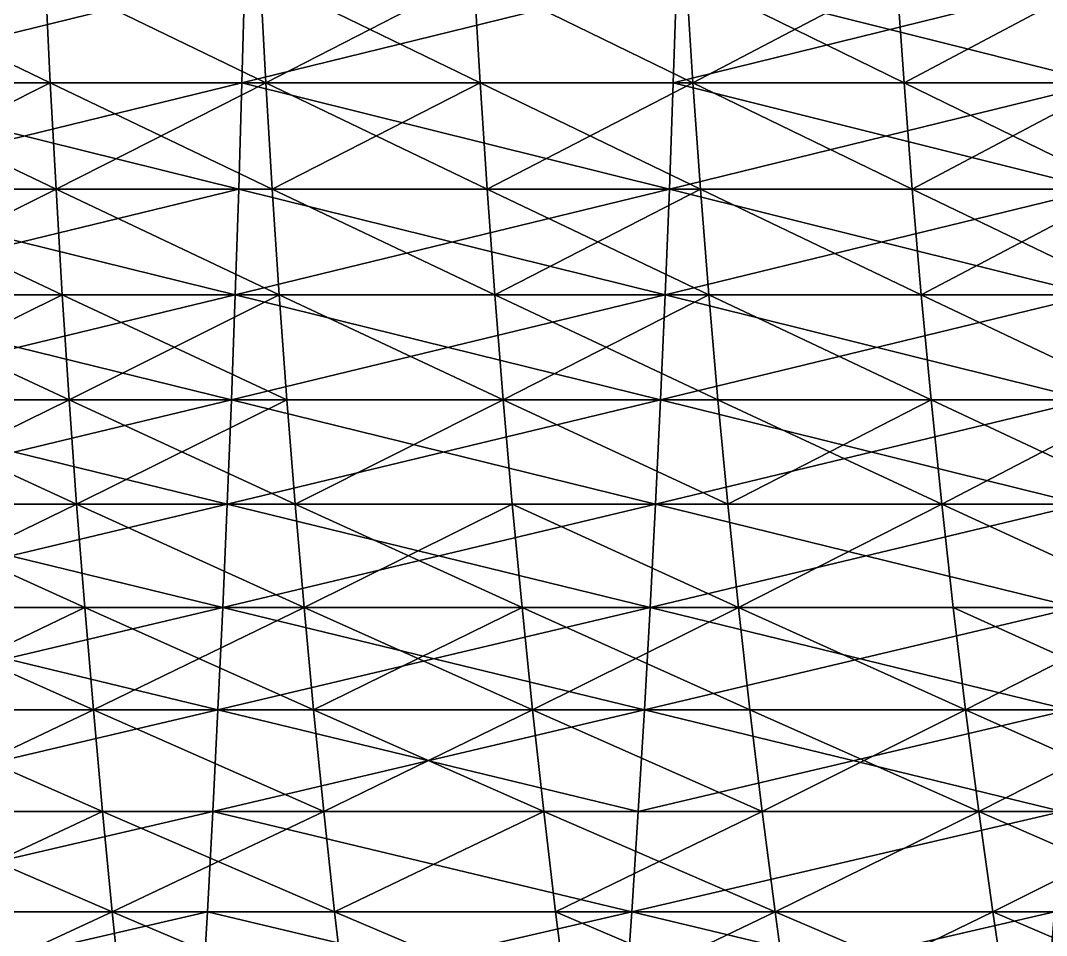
# Model space of a CAD drawing. Header units: millimetres. Extents: x -3250 to 8000, y -3250 to 3250.
# Drawn here: x 5155.1 to 5341.9, y -333.4 to -166.7 of the extents above; entities that cross this region are included whole.
import ezdxf

# ---------------------------------------------------------------- set-up
doc = ezdxf.new("R2010")
doc.units = ezdxf.units.MM
doc.header["$MEASUREMENT"] = 0
doc.layers.add('MESH_3D', color=2, linetype='CONTINUOUS')

msp = doc.modelspace()

# ---------------------------------------------------------------- linework, layer by layer
at = {"layer": 'MESH_3D'}
for points in [[(5116.62, -178.02, 435.86), (5195.93, -158.52, 440.57), (5195.41, -178.02, 444.74)], [(5117.04, -158.52, 431.68), (5195.93, -158.52, 440.57), (5116.62, -178.02, 435.86)], [(5195.93, -158.52, 26259.43), (5116.62, -178.02, 26264.14), (5195.41, -178.02, 26255.26)], [(5195.93, -158.52, 26259.43), (5117.04, -158.52, 26268.32), (5116.62, -178.02, 26264.14)], [(5121.01, -178.02, 2012.06), (5159.56, -158.52, 2024.65), (5120.18, -158.52, 2016.18)], [(5160.5, -178.02, 24679.44), (5120.18, -158.52, 24683.82), (5159.56, -158.52, 24675.35)], [(5160.5, -178.02, 24679.44), (5121.01, -178.02, 24687.94), (5120.18, -158.52, 24683.82)], [(5121.01, -178.02, 2012.06), (5160.5, -178.02, 2020.56), (5159.56, -158.52, 2024.65)], [(5159.56, -158.52, 2024.65), (5199.76, -178.02, 2030.04), (5198.73, -158.52, 2034.1)], [(5160.5, -178.02, 2020.56), (5199.76, -178.02, 2030.04), (5159.56, -158.52, 2024.65)], [(5199.76, -178.02, 24669.96), (5159.56, -158.52, 24675.35), (5198.73, -158.52, 24665.9)], [(5199.76, -178.02, 24669.96), (5160.5, -178.02, 24679.44), (5159.56, -158.52, 24675.35)], [(5195.41, -178.02, 444.74), (5274.57, -158.52, 451.43), (5273.95, -178.02, 455.57)], [(5195.93, -158.52, 440.57), (5274.57, -158.52, 451.43), (5195.41, -178.02, 444.74)], [(5274.57, -158.52, 26248.57), (5195.93, -158.52, 26259.43), (5195.41, -178.02, 26255.26)], [(5274.57, -158.52, 26248.57), (5195.41, -178.02, 26255.26), (5273.95, -178.02, 26244.43)], [(5199.76, -178.02, 2030.04), (5237.64, -158.52, 2044.53), (5198.73, -158.52, 2034.1)], [(5238.78, -178.02, 24659.51), (5199.76, -178.02, 24669.96), (5198.73, -158.52, 24665.9)], [(5238.78, -178.02, 24659.51), (5198.73, -158.52, 24665.9), (5237.64, -158.52, 24655.47)], [(5199.76, -178.02, 2030.04), (5238.78, -178.02, 2040.49), (5237.64, -158.52, 2044.53)], [(5237.64, -158.52, 2044.53), (5277.52, -178.02, 2051.92), (5276.28, -158.52, 2055.93)], [(5238.78, -178.02, 2040.49), (5277.52, -178.02, 2051.92), (5237.64, -158.52, 2044.53)], [(5277.52, -178.02, 24648.08), (5237.64, -158.52, 24655.47), (5276.28, -158.52, 24644.07)], [(5277.52, -178.02, 24648.08), (5238.78, -178.02, 24659.51), (5237.64, -158.52, 24655.47)], [(5274.57, -158.52, 451.43), (5352.19, -178.02, 468.37), (5273.95, -178.02, 455.57)], [(5352.92, -158.52, 26235.76), (5273.95, -178.02, 26244.43), (5352.19, -178.02, 26231.63)], [(5352.92, -158.52, 26235.76), (5274.57, -158.52, 26248.57), (5273.95, -178.02, 26244.43)], [(5274.57, -158.52, 451.43), (5352.92, -158.52, 464.24), (5352.19, -178.02, 468.37)], [(5276.28, -158.52, 2055.93), (5315.97, -178.02, 2064.3), (5314.63, -158.52, 2068.28)], [(5277.52, -178.02, 2051.92), (5315.97, -178.02, 2064.3), (5276.28, -158.52, 2055.93)], [(5314.63, -158.52, 24631.72), (5277.52, -178.02, 24648.08), (5276.28, -158.52, 24644.07)], [(5315.97, -178.02, 24635.7), (5277.52, -178.02, 24648.08), (5314.63, -158.52, 24631.72)], [(5315.97, -178.02, 2064.3), (5352.66, -158.52, 2081.59), (5314.63, -158.52, 2068.28)], [(5352.66, -158.52, 24618.41), (5315.97, -178.02, 24635.7), (5314.63, -158.52, 24631.72)], [(5315.97, -178.02, 2064.3), (5354.09, -178.02, 2077.64), (5352.66, -158.52, 2081.59)], [(5354.09, -178.02, 24622.36), (5315.97, -178.02, 24635.7), (5352.66, -158.52, 24618.41)], [(5116.62, -178.02, 435.86), (5194.82, -197.41, 449.38), (5116.15, -197.41, 440.52)], [(5195.41, -178.02, 26255.26), (5116.62, -178.02, 26264.14), (5116.15, -197.41, 26259.48)], [(5195.41, -178.02, 26255.26), (5116.15, -197.41, 26259.48), (5194.82, -197.41, 26250.62)], [(5116.62, -178.02, 435.86), (5195.41, -178.02, 444.74), (5194.82, -197.41, 449.38)], [(5121.94, -197.41, 2007.48), (5160.5, -178.02, 2020.56), (5121.01, -178.02, 2012.06)], [(5161.54, -197.41, 24684), (5121.01, -178.02, 24687.94), (5160.5, -178.02, 24679.44)], [(5161.54, -197.41, 24684), (5121.94, -197.41, 24692.52), (5121.01, -178.02, 24687.94)], [(5121.94, -197.41, 2007.48), (5161.54, -197.41, 2016), (5160.5, -178.02, 2020.56)], [(5161.54, -197.41, 2016), (5199.76, -178.02, 2030.04), (5160.5, -178.02, 2020.56)], [(5200.92, -197.41, 24674.5), (5160.5, -178.02, 24679.44), (5199.76, -178.02, 24669.96)], [(5200.92, -197.41, 24674.5), (5161.54, -197.41, 24684), (5160.5, -178.02, 24679.44)], [(5161.54, -197.41, 2016), (5200.92, -197.41, 2025.5), (5199.76, -178.02, 2030.04)], [(5195.41, -178.02, 444.74), (5273.25, -197.41, 460.2), (5194.82, -197.41, 449.38)], [(5273.25, -197.41, 26239.8), (5195.41, -178.02, 26255.26), (5194.82, -197.41, 26250.62)], [(5195.41, -178.02, 444.74), (5273.95, -178.02, 455.57), (5273.25, -197.41, 460.2)], [(5273.95, -178.02, 26244.43), (5195.41, -178.02, 26255.26), (5273.25, -197.41, 26239.8)], [(5200.92, -197.41, 2025.5), (5238.78, -178.02, 2040.49), (5199.76, -178.02, 2030.04)], [(5240.04, -197.41, 24664.01), (5200.92, -197.41, 24674.5), (5199.76, -178.02, 24669.96)], [(5240.04, -197.41, 24664.01), (5199.76, -178.02, 24669.96), (5238.78, -178.02, 24659.51)], [(5200.92, -197.41, 2025.5), (5240.04, -197.41, 2035.99), (5238.78, -178.02, 2040.49)], [(5240.04, -197.41, 2035.99), (5277.52, -178.02, 2051.92), (5238.78, -178.02, 2040.49)], [(5278.9, -197.41, 24652.56), (5240.04, -197.41, 24664.01), (5238.78, -178.02, 24659.51)], [(5278.9, -197.41, 24652.56), (5238.78, -178.02, 24659.51), (5277.52, -178.02, 24648.08)], [(5240.04, -197.41, 2035.99), (5278.9, -197.41, 2047.44), (5277.52, -178.02, 2051.92)], [(5273.95, -178.02, 455.57), (5351.38, -197.41, 472.98), (5273.25, -197.41, 460.2)], [(5352.19, -178.02, 26231.63), (5273.95, -178.02, 26244.43), (5273.25, -197.41, 26239.8)], [(5352.19, -178.02, 26231.63), (5273.25, -197.41, 26239.8), (5351.38, -197.41, 26227.02)], [(5273.95, -178.02, 455.57), (5352.19, -178.02, 468.37), (5351.38, -197.41, 472.98)], [(5277.52, -178.02, 2051.92), (5317.46, -197.41, 2059.87), (5315.97, -178.02, 2064.3)], [(5278.9, -197.41, 2047.44), (5317.46, -197.41, 2059.87), (5277.52, -178.02, 2051.92)], [(5317.46, -197.41, 24640.13), (5278.9, -197.41, 24652.56), (5277.52, -178.02, 24648.08)], [(5317.46, -197.41, 24640.13), (5277.52, -178.02, 24648.08), (5315.97, -178.02, 24635.7)], [(5317.46, -197.41, 2059.87), (5354.09, -178.02, 2077.64), (5315.97, -178.02, 2064.3)], [(5355.69, -197.41, 24626.75), (5317.46, -197.41, 24640.13), (5315.97, -178.02, 24635.7)], [(5355.69, -197.41, 24626.75), (5315.97, -178.02, 24635.7), (5354.09, -178.02, 24622.36)], [(5317.46, -197.41, 2059.87), (5355.69, -197.41, 2073.25), (5354.09, -178.02, 2077.64)], [(5116.15, -197.41, 440.52), (5194.18, -216.67, 454.5), (5115.64, -216.67, 445.65)], [(5194.82, -197.41, 26250.62), (5115.64, -216.67, 26254.35), (5194.18, -216.67, 26245.5)], [(5194.82, -197.41, 26250.62), (5116.15, -197.41, 26259.48), (5115.64, -216.67, 26254.35)], [(5116.15, -197.41, 440.52), (5194.82, -197.41, 449.38), (5194.18, -216.67, 454.5)], [(5122.96, -216.67, 2002.42), (5161.54, -197.41, 2016), (5121.94, -197.41, 2007.48)], [(5162.69, -216.67, 24689.04), (5122.96, -216.67, 24697.58), (5121.94, -197.41, 24692.52)], [(5162.69, -216.67, 24689.04), (5121.94, -197.41, 24692.52), (5161.54, -197.41, 24684)], [(5122.96, -216.67, 2002.42), (5162.69, -216.67, 2010.96), (5161.54, -197.41, 2016)], [(5161.54, -197.41, 2016), (5202.19, -216.67, 2020.5), (5200.92, -197.41, 2025.5)], [(5162.69, -216.67, 2010.96), (5202.19, -216.67, 2020.5), (5161.54, -197.41, 2016)], [(5202.19, -216.67, 24679.5), (5161.54, -197.41, 24684), (5200.92, -197.41, 24674.5)], [(5202.19, -216.67, 24679.5), (5162.69, -216.67, 24689.04), (5161.54, -197.41, 24684)], [(5194.18, -216.67, 454.5), (5273.25, -197.41, 460.2), (5272.48, -216.67, 465.31)], [(5194.82, -197.41, 449.38), (5273.25, -197.41, 460.2), (5194.18, -216.67, 454.5)], [(5272.48, -216.67, 26234.69), (5194.82, -197.41, 26250.62), (5194.18, -216.67, 26245.5)], [(5273.25, -197.41, 26239.8), (5194.82, -197.41, 26250.62), (5272.48, -216.67, 26234.69)], [(5200.92, -197.41, 2025.5), (5241.44, -216.67, 2031.02), (5240.04, -197.41, 2035.99)], [(5202.19, -216.67, 2020.5), (5241.44, -216.67, 2031.02), (5200.92, -197.41, 2025.5)], [(5241.44, -216.67, 24668.98), (5202.19, -216.67, 24679.5), (5200.92, -197.41, 24674.5)], [(5241.44, -216.67, 24668.98), (5200.92, -197.41, 24674.5), (5240.04, -197.41, 24664.01)], [(5241.44, -216.67, 2031.02), (5278.9, -197.41, 2047.44), (5240.04, -197.41, 2035.99)], [(5280.42, -216.67, 24657.49), (5241.44, -216.67, 24668.98), (5240.04, -197.41, 24664.01)], [(5280.42, -216.67, 24657.49), (5240.04, -197.41, 24664.01), (5278.9, -197.41, 24652.56)], [(5241.44, -216.67, 2031.02), (5280.42, -216.67, 2042.51), (5278.9, -197.41, 2047.44)], [(5273.25, -197.41, 460.2), (5350.48, -216.67, 478.06), (5272.48, -216.67, 465.31)], [(5351.38, -197.41, 26227.02), (5273.25, -197.41, 26239.8), (5272.48, -216.67, 26234.69)], [(5351.38, -197.41, 26227.02), (5272.48, -216.67, 26234.69), (5350.48, -216.67, 26221.94)], [(5273.25, -197.41, 460.2), (5351.38, -197.41, 472.98), (5350.48, -216.67, 478.06)], [(5278.9, -197.41, 2047.44), (5319.1, -216.67, 2054.97), (5317.46, -197.41, 2059.87)], [(5280.42, -216.67, 2042.51), (5319.1, -216.67, 2054.97), (5278.9, -197.41, 2047.44)], [(5319.1, -216.67, 24645.03), (5278.9, -197.41, 24652.56), (5317.46, -197.41, 24640.13)], [(5319.1, -216.67, 24645.03), (5280.42, -216.67, 24657.49), (5278.9, -197.41, 24652.56)], [(5319.1, -216.67, 2054.97), (5355.69, -197.41, 2073.25), (5317.46, -197.41, 2059.87)], [(5357.46, -216.67, 24631.61), (5319.1, -216.67, 24645.03), (5317.46, -197.41, 24640.13)], [(5357.46, -216.67, 24631.61), (5317.46, -197.41, 24640.13), (5355.69, -197.41, 24626.75)], [(5319.1, -216.67, 2054.97), (5357.46, -216.67, 2068.39), (5355.69, -197.41, 2073.25)], [(5115.64, -216.67, 445.65), (5193.48, -235.8, 460.1), (5115.08, -235.8, 451.27)], [(5194.18, -216.67, 26245.5), (5115.08, -235.8, 26248.73), (5193.48, -235.8, 26239.9)], [(5194.18, -216.67, 26245.5), (5115.64, -216.67, 26254.35), (5115.08, -235.8, 26248.73)], [(5115.64, -216.67, 445.65), (5194.18, -216.67, 454.5), (5193.48, -235.8, 460.1)], [(5124.08, -235.8, 1996.89), (5162.69, -216.67, 2010.96), (5122.96, -216.67, 2002.42)], [(5163.94, -235.8, 24694.54), (5122.96, -216.67, 24697.58), (5162.69, -216.67, 24689.04)], [(5163.94, -235.8, 24694.54), (5124.08, -235.8, 24703.11), (5122.96, -216.67, 24697.58)], [(5124.08, -235.8, 1996.89), (5163.94, -235.8, 2005.46), (5162.69, -216.67, 2010.96)], [(5163.94, -235.8, 2005.46), (5202.19, -216.67, 2020.5), (5162.69, -216.67, 2010.96)], [(5203.58, -235.8, 24684.97), (5162.69, -216.67, 24689.04), (5202.19, -216.67, 24679.5)], [(5203.58, -235.8, 24684.97), (5163.94, -235.8, 24694.54), (5162.69, -216.67, 24689.04)], [(5163.94, -235.8, 2005.46), (5203.58, -235.8, 2015.03), (5202.19, -216.67, 2020.5)], [(5193.48, -235.8, 460.1), (5272.48, -216.67, 465.31), (5271.64, -235.8, 470.89)], [(5194.18, -216.67, 454.5), (5272.48, -216.67, 465.31), (5193.48, -235.8, 460.1)], [(5271.64, -235.8, 26229.11), (5194.18, -216.67, 26245.5), (5193.48, -235.8, 26239.9)], [(5272.48, -216.67, 26234.69), (5194.18, -216.67, 26245.5), (5271.64, -235.8, 26229.11)], [(5202.19, -216.67, 2020.5), (5242.97, -235.8, 2025.59), (5241.44, -216.67, 2031.02)], [(5203.58, -235.8, 2015.03), (5242.97, -235.8, 2025.59), (5202.19, -216.67, 2020.5)], [(5242.97, -235.8, 24674.41), (5203.58, -235.8, 24684.97), (5202.19, -216.67, 24679.5)], [(5242.97, -235.8, 24674.41), (5202.19, -216.67, 24679.5), (5241.44, -216.67, 24668.98)], [(5242.97, -235.8, 2025.59), (5280.42, -216.67, 2042.51), (5241.44, -216.67, 2031.02)], [(5282.08, -235.8, 24662.88), (5242.97, -235.8, 24674.41), (5241.44, -216.67, 24668.98)], [(5282.08, -235.8, 24662.88), (5241.44, -216.67, 24668.98), (5280.42, -216.67, 24657.49)], [(5242.97, -235.8, 2025.59), (5282.08, -235.8, 2037.12), (5280.42, -216.67, 2042.51)], [(5272.48, -216.67, 465.31), (5349.5, -235.8, 483.62), (5271.64, -235.8, 470.89)], [(5350.48, -216.67, 26221.94), (5271.64, -235.8, 26229.11), (5349.5, -235.8, 26216.38)], [(5350.48, -216.67, 26221.94), (5272.48, -216.67, 26234.69), (5271.64, -235.8, 26229.11)], [(5272.48, -216.67, 465.31), (5350.48, -216.67, 478.06), (5349.5, -235.8, 483.62)], [(5280.42, -216.67, 2042.51), (5320.9, -235.8, 2049.63), (5319.1, -216.67, 2054.97)], [(5282.08, -235.8, 2037.12), (5320.9, -235.8, 2049.63), (5280.42, -216.67, 2042.51)], [(5320.9, -235.8, 24650.37), (5280.42, -216.67, 24657.49), (5319.1, -216.67, 24645.03)], [(5320.9, -235.8, 24650.37), (5282.08, -235.8, 24662.88), (5280.42, -216.67, 24657.49)], [(5319.1, -216.67, 2054.97), (5359.39, -235.8, 2063.09), (5357.46, -216.67, 2068.39)], [(5320.9, -235.8, 2049.63), (5359.39, -235.8, 2063.09), (5319.1, -216.67, 2054.97)], [(5359.39, -235.8, 24636.91), (5320.9, -235.8, 24650.37), (5319.1, -216.67, 24645.03)], [(5359.39, -235.8, 24636.91), (5319.1, -216.67, 24645.03), (5357.46, -216.67, 24631.61)], [(5115.08, -235.8, 451.27), (5192.72, -254.79, 466.17), (5114.47, -254.79, 457.35)], [(5193.48, -235.8, 26239.9), (5115.08, -235.8, 26248.73), (5114.47, -254.79, 26242.65)], [(5193.48, -235.8, 26239.9), (5114.47, -254.79, 26242.65), (5192.72, -254.79, 26233.83)], [(5115.08, -235.8, 451.27), (5193.48, -235.8, 460.1), (5192.72, -254.79, 466.17)], [(5125.29, -254.79, 1990.89), (5163.94, -235.8, 2005.46), (5124.08, -235.8, 1996.89)], [(5165.3, -254.79, 24700.5), (5124.08, -235.8, 24703.11), (5163.94, -235.8, 24694.54)], [(5165.3, -254.79, 24700.5), (5125.29, -254.79, 24709.11), (5124.08, -235.8, 24703.11)], [(5125.29, -254.79, 1990.89), (5165.3, -254.79, 1999.5), (5163.94, -235.8, 2005.46)], [(5165.3, -254.79, 1999.5), (5203.58, -235.8, 2015.03), (5163.94, -235.8, 2005.46)], [(5205.09, -254.79, 24690.89), (5163.94, -235.8, 24694.54), (5203.58, -235.8, 24684.97)], [(5205.09, -254.79, 24690.89), (5165.3, -254.79, 24700.5), (5163.94, -235.8, 24694.54)], [(5165.3, -254.79, 1999.5), (5205.09, -254.79, 2009.11), (5203.58, -235.8, 2015.03)], [(5193.48, -235.8, 460.1), (5270.73, -254.79, 476.93), (5192.72, -254.79, 466.17)], [(5271.64, -235.8, 26229.11), (5193.48, -235.8, 26239.9), (5192.72, -254.79, 26233.83)], [(5271.64, -235.8, 26229.11), (5192.72, -254.79, 26233.83), (5270.73, -254.79, 26223.07)], [(5193.48, -235.8, 460.1), (5271.64, -235.8, 470.89), (5270.73, -254.79, 476.93)], [(5205.09, -254.79, 2009.11), (5242.97, -235.8, 2025.59), (5203.58, -235.8, 2015.03)], [(5242.97, -235.8, 24674.41), (5205.09, -254.79, 24690.89), (5203.58, -235.8, 24684.97)], [(5205.09, -254.79, 2009.11), (5244.63, -254.79, 2019.7), (5242.97, -235.8, 2025.59)], [(5244.63, -254.79, 24680.3), (5205.09, -254.79, 24690.89), (5242.97, -235.8, 24674.41)], [(5242.97, -235.8, 2025.59), (5283.89, -254.79, 2031.28), (5282.08, -235.8, 2037.12)], [(5244.63, -254.79, 2019.7), (5283.89, -254.79, 2031.28), (5242.97, -235.8, 2025.59)], [(5283.89, -254.79, 24668.72), (5244.63, -254.79, 24680.3), (5242.97, -235.8, 24674.41)], [(5283.89, -254.79, 24668.72), (5242.97, -235.8, 24674.41), (5282.08, -235.8, 24662.88)], [(5271.64, -235.8, 470.89), (5348.44, -254.79, 489.64), (5270.73, -254.79, 476.93)], [(5349.5, -235.8, 26216.38), (5270.73, -254.79, 26223.07), (5348.44, -254.79, 26210.36)], [(5349.5, -235.8, 26216.38), (5271.64, -235.8, 26229.11), (5270.73, -254.79, 26223.07)], [(5271.64, -235.8, 470.89), (5349.5, -235.8, 483.62), (5348.44, -254.79, 489.64)], [(5283.89, -254.79, 2031.28), (5320.9, -235.8, 2049.63), (5282.08, -235.8, 2037.12)], [(5322.85, -254.79, 24656.17), (5283.89, -254.79, 24668.72), (5282.08, -235.8, 24662.88)], [(5322.85, -254.79, 24656.17), (5282.08, -235.8, 24662.88), (5320.9, -235.8, 24650.37)], [(5283.89, -254.79, 2031.28), (5322.85, -254.79, 2043.83), (5320.9, -235.8, 2049.63)], [(5322.85, -254.79, 2043.83), (5359.39, -235.8, 2063.09), (5320.9, -235.8, 2049.63)], [(5361.48, -254.79, 24642.65), (5322.85, -254.79, 24656.17), (5320.9, -235.8, 24650.37)], [(5361.48, -254.79, 24642.65), (5320.9, -235.8, 24650.37), (5359.39, -235.8, 24636.91)], [(5322.85, -254.79, 2043.83), (5361.48, -254.79, 2057.35), (5359.39, -235.8, 2063.09)], [(5114.47, -254.79, 457.35), (5191.9, -273.62, 472.71), (5113.81, -273.62, 463.91)], [(5192.72, -254.79, 26233.83), (5113.81, -273.62, 26236.09), (5191.9, -273.62, 26227.29)], [(5192.72, -254.79, 26233.83), (5114.47, -254.79, 26242.65), (5113.81, -273.62, 26236.09)], [(5114.47, -254.79, 457.35), (5192.72, -254.79, 466.17), (5191.9, -273.62, 472.71)], [(5126.59, -273.62, 1984.43), (5165.3, -254.79, 1999.5), (5125.29, -254.79, 1990.89)], [(5166.77, -273.62, 24706.92), (5125.29, -254.79, 24709.11), (5165.3, -254.79, 24700.5)], [(5166.77, -273.62, 24706.92), (5126.59, -273.62, 24715.57), (5125.29, -254.79, 24709.11)], [(5126.59, -273.62, 1984.43), (5166.77, -273.62, 1993.08), (5165.3, -254.79, 1999.5)], [(5165.3, -254.79, 1999.5), (5206.72, -273.62, 2002.72), (5205.09, -254.79, 2009.11)], [(5166.77, -273.62, 1993.08), (5206.72, -273.62, 2002.72), (5165.3, -254.79, 1999.5)], [(5206.72, -273.62, 24697.28), (5165.3, -254.79, 24700.5), (5205.09, -254.79, 24690.89)], [(5206.72, -273.62, 24697.28), (5166.77, -273.62, 24706.92), (5165.3, -254.79, 24700.5)], [(5191.9, -273.62, 472.71), (5270.73, -254.79, 476.93), (5269.74, -273.62, 483.45)], [(5192.72, -254.79, 466.17), (5270.73, -254.79, 476.93), (5191.9, -273.62, 472.71)], [(5269.74, -273.62, 26216.55), (5192.72, -254.79, 26233.83), (5191.9, -273.62, 26227.29)], [(5270.73, -254.79, 26223.07), (5192.72, -254.79, 26233.83), (5269.74, -273.62, 26216.55)], [(5206.72, -273.62, 2002.72), (5244.63, -254.79, 2019.7), (5205.09, -254.79, 2009.11)], [(5246.41, -273.62, 24686.64), (5206.72, -273.62, 24697.28), (5205.09, -254.79, 24690.89)], [(5246.41, -273.62, 24686.64), (5205.09, -254.79, 24690.89), (5244.63, -254.79, 24680.3)], [(5206.72, -273.62, 2002.72), (5246.41, -273.62, 2013.36), (5244.63, -254.79, 2019.7)], [(5244.63, -254.79, 2019.7), (5285.83, -273.62, 2024.98), (5283.89, -254.79, 2031.28)], [(5246.41, -273.62, 2013.36), (5285.83, -273.62, 2024.98), (5244.63, -254.79, 2019.7)], [(5285.83, -273.62, 24675.02), (5244.63, -254.79, 24680.3), (5283.89, -254.79, 24668.72)], [(5285.83, -273.62, 24675.02), (5246.41, -273.62, 24686.64), (5244.63, -254.79, 24680.3)], [(5269.74, -273.62, 483.45), (5348.44, -254.79, 489.64), (5347.3, -273.62, 496.13)], [(5270.73, -254.79, 476.93), (5348.44, -254.79, 489.64), (5269.74, -273.62, 483.45)], [(5347.3, -273.62, 26203.87), (5270.73, -254.79, 26223.07), (5269.74, -273.62, 26216.55)], [(5348.44, -254.79, 26210.36), (5270.73, -254.79, 26223.07), (5347.3, -273.62, 26203.87)], [(5285.83, -273.62, 2024.98), (5322.85, -254.79, 2043.83), (5283.89, -254.79, 2031.28)], [(5322.85, -254.79, 24656.17), (5285.83, -273.62, 24675.02), (5283.89, -254.79, 24668.72)], [(5285.83, -273.62, 2024.98), (5324.94, -273.62, 2037.58), (5322.85, -254.79, 2043.83)], [(5324.94, -273.62, 24662.42), (5285.83, -273.62, 24675.02), (5322.85, -254.79, 24656.17)], [(5322.85, -254.79, 2043.83), (5363.73, -273.62, 2051.16), (5361.48, -254.79, 2057.35)], [(5324.94, -273.62, 2037.58), (5363.73, -273.62, 2051.16), (5322.85, -254.79, 2043.83)], [(5363.73, -273.62, 24648.84), (5324.94, -273.62, 24662.42), (5322.85, -254.79, 24656.17)], [(5363.73, -273.62, 24648.84), (5322.85, -254.79, 24656.17), (5361.48, -254.79, 24642.65)], [(5113.81, -273.62, 463.91), (5191.02, -292.27, 479.71), (5113.11, -292.27, 470.93)], [(5191.9, -273.62, 26227.29), (5113.81, -273.62, 26236.09), (5113.11, -292.27, 26229.07)], [(5191.9, -273.62, 26227.29), (5113.11, -292.27, 26229.07), (5191.02, -292.27, 26220.29)], [(5113.81, -273.62, 463.91), (5191.9, -273.62, 472.71), (5191.02, -292.27, 479.71)], [(5127.99, -292.27, 1977.52), (5166.77, -273.62, 1993.08), (5126.59, -273.62, 1984.43)], [(5168.34, -292.27, 24713.8), (5127.99, -292.27, 24722.48), (5126.59, -273.62, 24715.57)], [(5168.34, -292.27, 24713.8), (5126.59, -273.62, 24715.57), (5166.77, -273.62, 24706.92)], [(5127.99, -292.27, 1977.52), (5168.34, -292.27, 1986.2), (5166.77, -273.62, 1993.08)], [(5168.34, -292.27, 1986.2), (5206.72, -273.62, 2002.72), (5166.77, -273.62, 1993.08)], [(5208.46, -292.27, 24704.11), (5166.77, -273.62, 24706.92), (5206.72, -273.62, 24697.28)], [(5208.46, -292.27, 24704.11), (5168.34, -292.27, 24713.8), (5166.77, -273.62, 24706.92)], [(5168.34, -292.27, 1986.2), (5208.46, -292.27, 1995.89), (5206.72, -273.62, 2002.72)], [(5191.9, -273.62, 472.71), (5268.69, -292.27, 490.42), (5191.02, -292.27, 479.71)], [(5269.74, -273.62, 26216.55), (5191.02, -292.27, 26220.29), (5268.69, -292.27, 26209.58)], [(5269.74, -273.62, 26216.55), (5191.9, -273.62, 26227.29), (5191.02, -292.27, 26220.29)], [(5191.9, -273.62, 472.71), (5269.74, -273.62, 483.45), (5268.69, -292.27, 490.42)], [(5208.46, -292.27, 1995.89), (5246.41, -273.62, 2013.36), (5206.72, -273.62, 2002.72)], [(5248.32, -292.27, 24693.43), (5208.46, -292.27, 24704.11), (5206.72, -273.62, 24697.28)], [(5248.32, -292.27, 24693.43), (5206.72, -273.62, 24697.28), (5246.41, -273.62, 24686.64)], [(5208.46, -292.27, 1995.89), (5248.32, -292.27, 2006.57), (5246.41, -273.62, 2013.36)], [(5248.32, -292.27, 2006.57), (5285.83, -273.62, 2024.98), (5246.41, -273.62, 2013.36)], [(5287.91, -292.27, 24681.76), (5246.41, -273.62, 24686.64), (5285.83, -273.62, 24675.02)], [(5287.91, -292.27, 24681.76), (5248.32, -292.27, 24693.43), (5246.41, -273.62, 24686.64)], [(5248.32, -292.27, 2006.57), (5287.91, -292.27, 2018.24), (5285.83, -273.62, 2024.98)], [(5269.74, -273.62, 483.45), (5346.07, -292.27, 503.08), (5268.69, -292.27, 490.42)], [(5347.3, -273.62, 26203.87), (5268.69, -292.27, 26209.58), (5346.07, -292.27, 26196.92)], [(5347.3, -273.62, 26203.87), (5269.74, -273.62, 26216.55), (5268.69, -292.27, 26209.58)], [(5269.74, -273.62, 483.45), (5347.3, -273.62, 496.13), (5346.07, -292.27, 503.08)], [(5285.83, -273.62, 2024.98), (5327.19, -292.27, 2030.89), (5324.94, -273.62, 2037.58)], [(5287.91, -292.27, 2018.24), (5327.19, -292.27, 2030.89), (5285.83, -273.62, 2024.98)], [(5327.19, -292.27, 24669.11), (5285.83, -273.62, 24675.02), (5324.94, -273.62, 24662.42)], [(5327.19, -292.27, 24669.11), (5287.91, -292.27, 24681.76), (5285.83, -273.62, 24675.02)], [(5327.19, -292.27, 2030.89), (5363.73, -273.62, 2051.16), (5324.94, -273.62, 2037.58)], [(5366.15, -292.27, 24655.47), (5327.19, -292.27, 24669.11), (5324.94, -273.62, 24662.42)], [(5366.15, -292.27, 24655.47), (5324.94, -273.62, 24662.42), (5363.73, -273.62, 24648.84)], [(5327.19, -292.27, 2030.89), (5366.15, -292.27, 2044.53), (5363.73, -273.62, 2051.16)], [(5112.36, -310.75, 478.41), (5191.02, -292.27, 479.71), (5190.09, -310.75, 487.17)], [(5113.11, -292.27, 470.93), (5191.02, -292.27, 479.71), (5112.36, -310.75, 478.41)], [(5191.02, -292.27, 26220.29), (5112.36, -310.75, 26221.59), (5190.09, -310.75, 26212.83)], [(5191.02, -292.27, 26220.29), (5113.11, -292.27, 26229.07), (5112.36, -310.75, 26221.59)], [(5129.48, -310.75, 1970.15), (5168.34, -292.27, 1986.2), (5127.99, -292.27, 1977.52)], [(5170.01, -310.75, 24721.13), (5127.99, -292.27, 24722.48), (5168.34, -292.27, 24713.8)], [(5170.01, -310.75, 24721.13), (5129.48, -310.75, 24729.85), (5127.99, -292.27, 24722.48)], [(5129.48, -310.75, 1970.15), (5170.01, -310.75, 1978.87), (5168.34, -292.27, 1986.2)], [(5168.34, -292.27, 1986.2), (5210.31, -310.75, 1988.6), (5208.46, -292.27, 1995.89)], [(5170.01, -310.75, 1978.87), (5210.31, -310.75, 1988.6), (5168.34, -292.27, 1986.2)], [(5210.31, -310.75, 24711.4), (5170.01, -310.75, 24721.13), (5168.34, -292.27, 24713.8)], [(5210.31, -310.75, 24711.4), (5168.34, -292.27, 24713.8), (5208.46, -292.27, 24704.11)], [(5191.02, -292.27, 479.71), (5267.57, -310.75, 497.86), (5190.09, -310.75, 487.17)], [(5268.69, -292.27, 26209.58), (5191.02, -292.27, 26220.29), (5190.09, -310.75, 26212.83)], [(5268.69, -292.27, 26209.58), (5190.09, -310.75, 26212.83), (5267.57, -310.75, 26202.14)], [(5191.02, -292.27, 479.71), (5268.69, -292.27, 490.42), (5267.57, -310.75, 497.86)], [(5210.31, -310.75, 1988.6), (5248.32, -292.27, 2006.57), (5208.46, -292.27, 1995.89)], [(5250.36, -310.75, 24700.67), (5208.46, -292.27, 24704.11), (5248.32, -292.27, 24693.43)], [(5250.36, -310.75, 24700.67), (5210.31, -310.75, 24711.4), (5208.46, -292.27, 24704.11)], [(5210.31, -310.75, 1988.6), (5250.36, -310.75, 1999.33), (5248.32, -292.27, 2006.57)], [(5248.32, -292.27, 2006.57), (5290.12, -310.75, 2011.06), (5287.91, -292.27, 2018.24)], [(5250.36, -310.75, 1999.33), (5290.12, -310.75, 2011.06), (5248.32, -292.27, 2006.57)], [(5290.12, -310.75, 24688.94), (5248.32, -292.27, 24693.43), (5287.91, -292.27, 24681.76)], [(5290.12, -310.75, 24688.94), (5250.36, -310.75, 24700.67), (5248.32, -292.27, 24693.43)], [(5268.69, -292.27, 490.42), (5344.77, -310.75, 510.48), (5267.57, -310.75, 497.86)], [(5346.07, -292.27, 26196.92), (5268.69, -292.27, 26209.58), (5267.57, -310.75, 26202.14)], [(5346.07, -292.27, 26196.92), (5267.57, -310.75, 26202.14), (5344.77, -310.75, 26189.52)], [(5268.69, -292.27, 490.42), (5346.07, -292.27, 503.08), (5344.77, -310.75, 510.48)], [(5290.12, -310.75, 2011.06), (5327.19, -292.27, 2030.89), (5287.91, -292.27, 2018.24)], [(5329.59, -310.75, 24676.23), (5290.12, -310.75, 24688.94), (5287.91, -292.27, 24681.76)], [(5329.59, -310.75, 24676.23), (5287.91, -292.27, 24681.76), (5327.19, -292.27, 24669.11)], [(5290.12, -310.75, 2011.06), (5329.59, -310.75, 2023.77), (5327.19, -292.27, 2030.89)], [(5329.59, -310.75, 2023.77), (5366.15, -292.27, 2044.53), (5327.19, -292.27, 2030.89)], [(5368.72, -310.75, 24662.54), (5327.19, -292.27, 24669.11), (5366.15, -292.27, 24655.47)], [(5368.72, -310.75, 24662.54), (5329.59, -310.75, 24676.23), (5327.19, -292.27, 24669.11)], [(5329.59, -310.75, 2023.77), (5368.72, -310.75, 2037.46), (5366.15, -292.27, 2044.53)], [(5111.57, -329.03, 486.35), (5190.09, -310.75, 487.17), (5189.1, -329.03, 495.08)], [(5112.36, -310.75, 478.41), (5190.09, -310.75, 487.17), (5111.57, -329.03, 486.35)], [(5190.09, -310.75, 26212.83), (5112.36, -310.75, 26221.59), (5111.57, -329.03, 26213.65)], [(5190.09, -310.75, 26212.83), (5111.57, -329.03, 26213.65), (5189.1, -329.03, 26204.92)], [(5131.06, -329.03, 1962.33), (5170.01, -310.75, 1978.87), (5129.48, -310.75, 1970.15)], [(5171.79, -329.03, 24728.9), (5131.06, -329.03, 24737.67), (5129.48, -310.75, 24729.85)], [(5171.79, -329.03, 24728.9), (5129.48, -310.75, 24729.85), (5170.01, -310.75, 24721.13)], [(5131.06, -329.03, 1962.33), (5171.79, -329.03, 1971.1), (5170.01, -310.75, 1978.87)], [(5171.79, -329.03, 1971.1), (5210.31, -310.75, 1988.6), (5170.01, -310.75, 1978.87)], [(5212.28, -329.03, 24719.13), (5170.01, -310.75, 24721.13), (5210.31, -310.75, 24711.4)], [(5212.28, -329.03, 24719.13), (5171.79, -329.03, 24728.9), (5170.01, -310.75, 24721.13)], [(5171.79, -329.03, 1971.1), (5212.28, -329.03, 1980.87), (5210.31, -310.75, 1988.6)], [(5190.09, -310.75, 487.17), (5266.38, -329.03, 505.75), (5189.1, -329.03, 495.08)], [(5266.38, -329.03, 26194.25), (5190.09, -310.75, 26212.83), (5189.1, -329.03, 26204.92)], [(5190.09, -310.75, 487.17), (5267.57, -310.75, 497.86), (5266.38, -329.03, 505.75)], [(5267.57, -310.75, 26202.14), (5190.09, -310.75, 26212.83), (5266.38, -329.03, 26194.25)], [(5212.28, -329.03, 1980.87), (5250.36, -310.75, 1999.33), (5210.31, -310.75, 1988.6)], [(5250.36, -310.75, 24700.67), (5212.28, -329.03, 24719.13), (5210.31, -310.75, 24711.4)], [(5212.28, -329.03, 1980.87), (5252.52, -329.03, 1991.65), (5250.36, -310.75, 1999.33)], [(5252.52, -329.03, 24708.35), (5212.28, -329.03, 24719.13), (5250.36, -310.75, 24700.67)], [(5252.52, -329.03, 1991.65), (5290.12, -310.75, 2011.06), (5250.36, -310.75, 1999.33)], [(5292.48, -329.03, 24696.57), (5252.52, -329.03, 24708.35), (5250.36, -310.75, 24700.67)], [(5292.48, -329.03, 24696.57), (5250.36, -310.75, 24700.67), (5290.12, -310.75, 24688.94)], [(5252.52, -329.03, 1991.65), (5292.48, -329.03, 2003.43), (5290.12, -310.75, 2011.06)], [(5266.38, -329.03, 505.75), (5344.77, -310.75, 510.48), (5343.38, -329.03, 518.33)], [(5267.57, -310.75, 497.86), (5344.77, -310.75, 510.48), (5266.38, -329.03, 505.75)], [(5344.77, -310.75, 26189.52), (5267.57, -310.75, 26202.14), (5266.38, -329.03, 26194.25)], [(5344.77, -310.75, 26189.52), (5266.38, -329.03, 26194.25), (5343.38, -329.03, 26181.67)], [(5292.48, -329.03, 2003.43), (5329.59, -310.75, 2023.77), (5290.12, -310.75, 2011.06)], [(5329.59, -310.75, 24676.23), (5292.48, -329.03, 24696.57), (5290.12, -310.75, 24688.94)], [(5292.48, -329.03, 2003.43), (5332.13, -329.03, 2016.21), (5329.59, -310.75, 2023.77)], [(5332.13, -329.03, 24683.79), (5292.48, -329.03, 24696.57), (5329.59, -310.75, 24676.23)], [(5332.13, -329.03, 2016.21), (5368.72, -310.75, 2037.46), (5329.59, -310.75, 2023.77)], [(5371.45, -329.03, 24670.03), (5329.59, -310.75, 24676.23), (5368.72, -310.75, 24662.54)], [(5371.45, -329.03, 24670.03), (5332.13, -329.03, 24683.79), (5329.59, -310.75, 24676.23)], [(5332.13, -329.03, 2016.21), (5371.45, -329.03, 2029.97), (5368.72, -310.75, 2037.46)], [(5110.73, -347.11, 494.73), (5189.1, -329.03, 495.08), (5188.05, -347.11, 503.44)], [(5111.57, -329.03, 486.35), (5189.1, -329.03, 495.08), (5110.73, -347.11, 494.73)], [(5189.1, -329.03, 26204.92), (5111.57, -329.03, 26213.65), (5110.73, -347.11, 26205.27)], [(5189.1, -329.03, 26204.92), (5110.73, -347.11, 26205.27), (5188.05, -347.11, 26196.56)], [(5132.73, -347.11, 1954.07), (5171.79, -329.03, 1971.1), (5131.06, -329.03, 1962.33)], [(5171.79, -329.03, 24728.9), (5132.73, -347.11, 24745.93), (5131.06, -329.03, 24737.67)], [(5132.73, -347.11, 1954.07), (5173.66, -347.11, 1962.88), (5171.79, -329.03, 1971.1)], [(5173.66, -347.11, 24737.12), (5132.73, -347.11, 24745.93), (5171.79, -329.03, 24728.9)], [(5171.79, -329.03, 1971.1), (5214.36, -347.11, 1972.7), (5212.28, -329.03, 1980.87)], [(5173.66, -347.11, 1962.88), (5214.36, -347.11, 1972.7), (5171.79, -329.03, 1971.1)], [(5214.36, -347.11, 24727.3), (5173.66, -347.11, 24737.12), (5171.79, -329.03, 24728.9)], [(5214.36, -347.11, 24727.3), (5171.79, -329.03, 24728.9), (5212.28, -329.03, 24719.13)], [(5189.1, -329.03, 495.08), (5265.13, -347.11, 514.08), (5188.05, -347.11, 503.44)], [(5266.38, -329.03, 26194.25), (5188.05, -347.11, 26196.56), (5265.13, -347.11, 26185.92)], [(5266.38, -329.03, 26194.25), (5189.1, -329.03, 26204.92), (5188.05, -347.11, 26196.56)], [(5189.1, -329.03, 495.08), (5266.38, -329.03, 505.75), (5265.13, -347.11, 514.08)], [(5212.28, -329.03, 1980.87), (5254.8, -347.11, 1983.54), (5252.52, -329.03, 1991.65)], [(5214.36, -347.11, 1972.7), (5254.8, -347.11, 1983.54), (5212.28, -329.03, 1980.87)], [(5254.8, -347.11, 24716.46), (5212.28, -329.03, 24719.13), (5252.52, -329.03, 24708.35)], [(5254.8, -347.11, 24716.46), (5214.36, -347.11, 24727.3), (5212.28, -329.03, 24719.13)], [(5254.8, -347.11, 1983.54), (5292.48, -329.03, 2003.43), (5252.52, -329.03, 1991.65)], [(5294.96, -347.11, 24704.62), (5254.8, -347.11, 24716.46), (5252.52, -329.03, 24708.35)], [(5294.96, -347.11, 24704.62), (5252.52, -329.03, 24708.35), (5292.48, -329.03, 24696.57)], [(5254.8, -347.11, 1983.54), (5294.96, -347.11, 1995.38), (5292.48, -329.03, 2003.43)], [(5266.38, -329.03, 505.75), (5341.92, -347.11, 526.64), (5265.13, -347.11, 514.08)], [(5343.38, -329.03, 26181.67), (5265.13, -347.11, 26185.92), (5341.92, -347.11, 26173.36)], [(5343.38, -329.03, 26181.67), (5266.38, -329.03, 26194.25), (5265.13, -347.11, 26185.92)], [(5266.38, -329.03, 505.75), (5343.38, -329.03, 518.33), (5341.92, -347.11, 526.64)], [(5292.48, -329.03, 2003.43), (5334.81, -347.11, 2008.22), (5332.13, -329.03, 2016.21)], [(5294.96, -347.11, 1995.38), (5334.81, -347.11, 2008.22), (5292.48, -329.03, 2003.43)], [(5332.13, -329.03, 24683.79), (5294.96, -347.11, 24704.62), (5292.48, -329.03, 24696.57)], [(5334.81, -347.11, 24691.78), (5294.96, -347.11, 24704.62), (5332.13, -329.03, 24683.79)], [(5334.81, -347.11, 2008.22), (5371.45, -329.03, 2029.97), (5332.13, -329.03, 2016.21)], [(5374.33, -347.11, 24677.96), (5334.81, -347.11, 24691.78), (5332.13, -329.03, 24683.79)], [(5374.33, -347.11, 24677.96), (5332.13, -329.03, 24683.79), (5371.45, -329.03, 24670.03)], [(5334.81, -347.11, 2008.22), (5374.33, -347.11, 2022.04), (5371.45, -329.03, 2029.97)], [(5343.38, -329.03, 518.33), (5418.37, -347.11, 541.1), (5341.92, -347.11, 526.64)]]:
    msp.add_3dface(points, dxfattribs=at)

doc.saveas('drawing.dxf')
